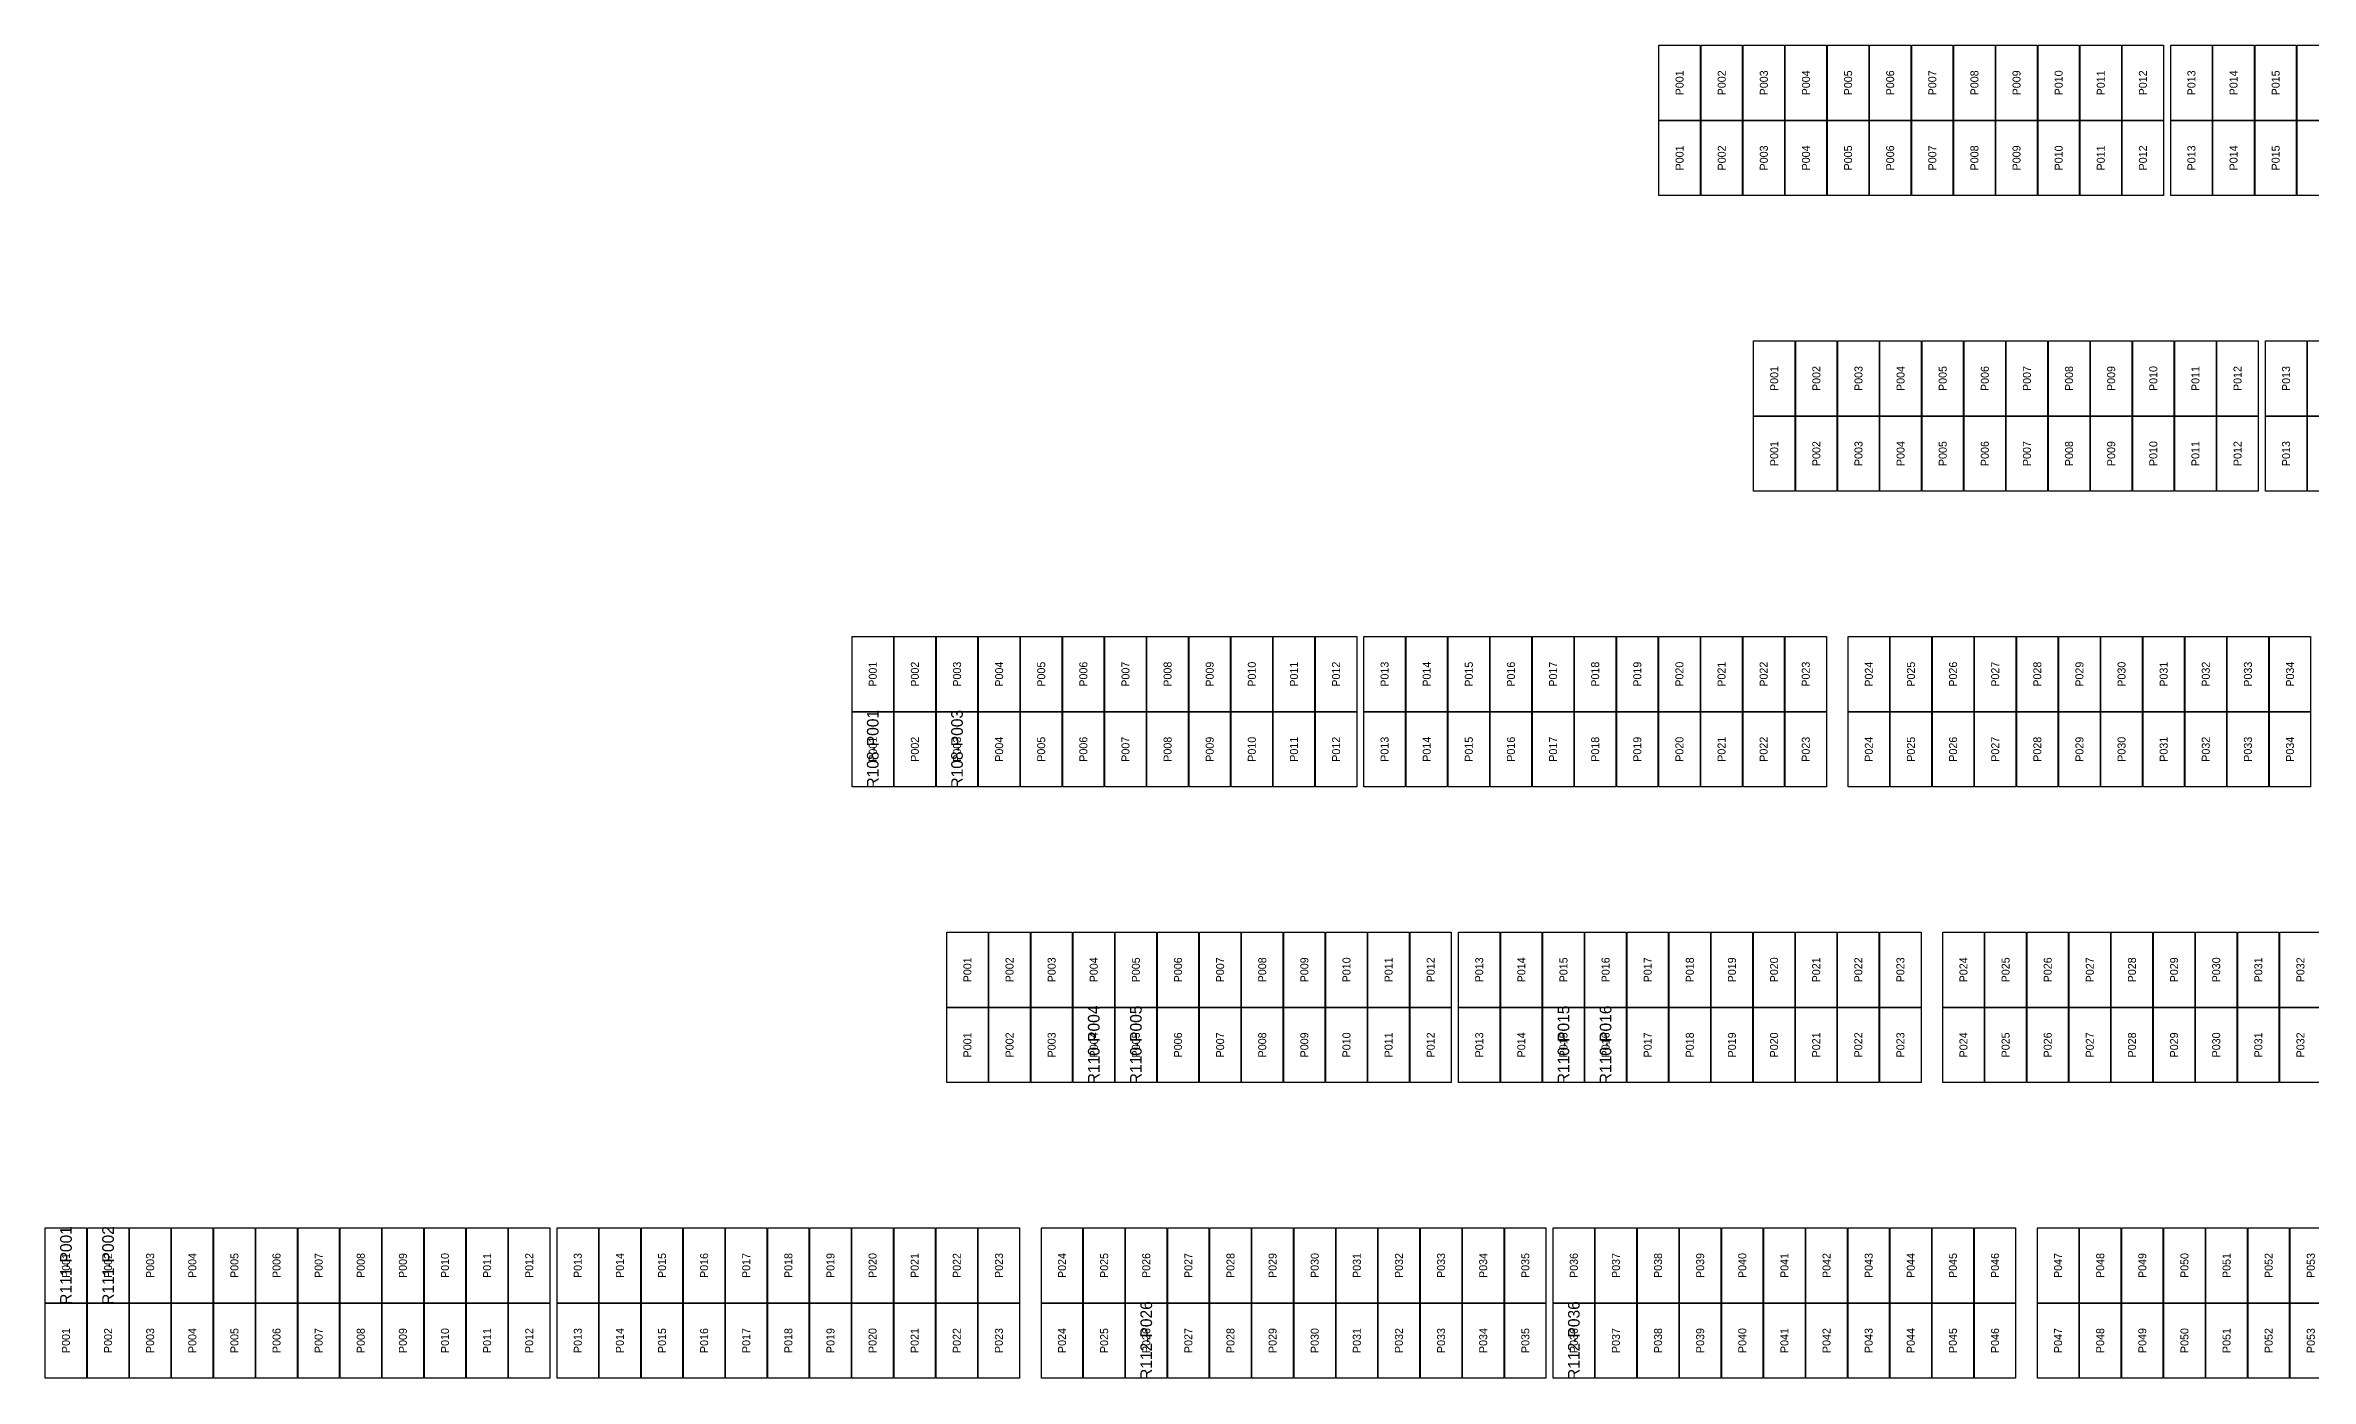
# Model space of a CAD drawing. Extents: x 296295 to 296770, y 651564 to 652121.
# Drawn here: x 296543.1 to 296605.3, y 651669.7 to 651706.4 of the extents above; entities that cross this region are included whole.
import ezdxf
from ezdxf.enums import TextEntityAlignment as Align

# ---------------------------------------------------------------- set-up
doc = ezdxf.new("R2010")
doc.units = 0

msp = doc.modelspace()

# ---------------------------------------------------------------- linework, layer by layer
at = {"layer": 'DEFECTIVE_PANELS'}
for points in [[(296565.238, 651688.07), (296566.372, 651688.07), (296566.372, 651686.007), (296565.238, 651686.007)], [(296567.554, 651688.07), (296568.688, 651688.07), (296568.688, 651686.007), (296567.554, 651686.007)], [(296571.314, 651679.944), (296572.448, 651679.944), (296572.448, 651677.881), (296571.314, 651677.881)], [(296572.472, 651679.944), (296573.606, 651679.944), (296573.606, 651677.881), (296572.472, 651677.881)], [(296584.228, 651679.944), (296585.362, 651679.944), (296585.362, 651677.881), (296584.228, 651677.881)], [(296585.386, 651679.944), (296586.52, 651679.944), (296586.52, 651677.881), (296585.386, 651677.881)], [(296543.055, 651673.881), (296544.189, 651673.881), (296544.189, 651671.818), (296543.055, 651671.818)], [(296544.213, 651673.881), (296545.347, 651673.881), (296545.347, 651671.818), (296544.213, 651671.818)], [(296572.757, 651671.818), (296573.891, 651671.818), (296573.891, 651669.755), (296572.757, 651669.755)], [(296584.513, 651671.818), (296585.647, 651671.818), (296585.647, 651669.755), (296584.513, 651669.755)]]:
    msp.add_lwpolyline(points, close=True, dxfattribs=at)
at = {"layer": 'PANELS_MASTER'}
for points in [[(296587.421, 651706.385), (296588.555, 651706.385), (296588.555, 651704.322), (296587.421, 651704.322)], [(296588.579, 651706.385), (296589.713, 651706.385), (296589.713, 651704.322), (296588.579, 651704.322)], [(296589.737, 651706.385), (296590.871, 651706.385), (296590.871, 651704.322), (296589.737, 651704.322)], [(296590.895, 651706.385), (296592.029, 651706.385), (296592.029, 651704.322), (296590.895, 651704.322)], [(296592.053, 651706.385), (296593.187, 651706.385), (296593.187, 651704.322), (296592.053, 651704.322)], [(296593.211, 651706.385), (296594.345, 651706.385), (296594.345, 651704.322), (296593.211, 651704.322)], [(296594.369, 651706.385), (296595.503, 651706.385), (296595.503, 651704.322), (296594.369, 651704.322)], [(296595.527, 651706.385), (296596.661, 651706.385), (296596.661, 651704.322), (296595.527, 651704.322)], [(296596.685, 651706.385), (296597.819, 651706.385), (296597.819, 651704.322), (296596.685, 651704.322)], [(296597.843, 651706.385), (296598.977, 651706.385), (296598.977, 651704.322), (296597.843, 651704.322)], [(296599.001, 651706.385), (296600.135, 651706.385), (296600.135, 651704.322), (296599.001, 651704.322)], [(296600.159, 651706.385), (296601.293, 651706.385), (296601.293, 651704.322), (296600.159, 651704.322)], [(296601.493, 651706.385), (296602.627, 651706.385), (296602.627, 651704.322), (296601.493, 651704.322)], [(296602.651, 651706.385), (296603.785, 651706.385), (296603.785, 651704.322), (296602.651, 651704.322)], [(296603.809, 651706.385), (296604.943, 651706.385), (296604.943, 651704.322), (296603.809, 651704.322)], [(296604.967, 651706.385), (296606.101, 651706.385), (296606.101, 651704.322), (296604.967, 651704.322)], [(296587.421, 651704.322), (296588.555, 651704.322), (296588.555, 651702.259), (296587.421, 651702.259)], [(296588.579, 651704.322), (296589.713, 651704.322), (296589.713, 651702.259), (296588.579, 651702.259)], [(296589.737, 651704.322), (296590.871, 651704.322), (296590.871, 651702.259), (296589.737, 651702.259)], [(296590.895, 651704.322), (296592.029, 651704.322), (296592.029, 651702.259), (296590.895, 651702.259)], [(296592.053, 651704.322), (296593.187, 651704.322), (296593.187, 651702.259), (296592.053, 651702.259)], [(296593.211, 651704.322), (296594.345, 651704.322), (296594.345, 651702.259), (296593.211, 651702.259)], [(296594.369, 651704.322), (296595.503, 651704.322), (296595.503, 651702.259), (296594.369, 651702.259)], [(296595.527, 651704.322), (296596.661, 651704.322), (296596.661, 651702.259), (296595.527, 651702.259)], [(296596.685, 651704.322), (296597.819, 651704.322), (296597.819, 651702.259), (296596.685, 651702.259)], [(296597.843, 651704.322), (296598.977, 651704.322), (296598.977, 651702.259), (296597.843, 651702.259)], [(296599.001, 651704.322), (296600.135, 651704.322), (296600.135, 651702.259), (296599.001, 651702.259)], [(296600.159, 651704.322), (296601.293, 651704.322), (296601.293, 651702.259), (296600.159, 651702.259)], [(296601.493, 651704.322), (296602.627, 651704.322), (296602.627, 651702.259), (296601.493, 651702.259)], [(296602.651, 651704.322), (296603.785, 651704.322), (296603.785, 651702.259), (296602.651, 651702.259)], [(296603.809, 651704.322), (296604.943, 651704.322), (296604.943, 651702.259), (296603.809, 651702.259)], [(296604.967, 651704.322), (296606.101, 651704.322), (296606.101, 651702.259), (296604.967, 651702.259)], [(296590.023, 651698.259), (296591.157, 651698.259), (296591.157, 651696.196), (296590.023, 651696.196)], [(296591.181, 651698.259), (296592.315, 651698.259), (296592.315, 651696.196), (296591.181, 651696.196)], [(296592.339, 651698.259), (296593.473, 651698.259), (296593.473, 651696.196), (296592.339, 651696.196)], [(296593.497, 651698.259), (296594.631, 651698.259), (296594.631, 651696.196), (296593.497, 651696.196)], [(296594.655, 651698.259), (296595.789, 651698.259), (296595.789, 651696.196), (296594.655, 651696.196)], [(296595.813, 651698.259), (296596.947, 651698.259), (296596.947, 651696.196), (296595.813, 651696.196)], [(296596.971, 651698.259), (296598.105, 651698.259), (296598.105, 651696.196), (296596.971, 651696.196)], [(296598.129, 651698.259), (296599.263, 651698.259), (296599.263, 651696.196), (296598.129, 651696.196)], [(296599.287, 651698.259), (296600.421, 651698.259), (296600.421, 651696.196), (296599.287, 651696.196)], [(296600.445, 651698.259), (296601.579, 651698.259), (296601.579, 651696.196), (296600.445, 651696.196)], [(296601.603, 651698.259), (296602.737, 651698.259), (296602.737, 651696.196), (296601.603, 651696.196)], [(296602.761, 651698.259), (296603.895, 651698.259), (296603.895, 651696.196), (296602.761, 651696.196)], [(296604.095, 651698.259), (296605.229, 651698.259), (296605.229, 651696.196), (296604.095, 651696.196)], [(296605.253, 651698.259), (296606.387, 651698.259), (296606.387, 651696.196), (296605.253, 651696.196)], [(296590.023, 651696.196), (296591.157, 651696.196), (296591.157, 651694.133), (296590.023, 651694.133)], [(296591.181, 651696.196), (296592.315, 651696.196), (296592.315, 651694.133), (296591.181, 651694.133)], [(296592.339, 651696.196), (296593.473, 651696.196), (296593.473, 651694.133), (296592.339, 651694.133)], [(296593.497, 651696.196), (296594.631, 651696.196), (296594.631, 651694.133), (296593.497, 651694.133)], [(296594.655, 651696.196), (296595.789, 651696.196), (296595.789, 651694.133), (296594.655, 651694.133)], [(296595.813, 651696.196), (296596.947, 651696.196), (296596.947, 651694.133), (296595.813, 651694.133)], [(296596.971, 651696.196), (296598.105, 651696.196), (296598.105, 651694.133), (296596.971, 651694.133)], [(296598.129, 651696.196), (296599.263, 651696.196), (296599.263, 651694.133), (296598.129, 651694.133)], [(296599.287, 651696.196), (296600.421, 651696.196), (296600.421, 651694.133), (296599.287, 651694.133)], [(296600.445, 651696.196), (296601.579, 651696.196), (296601.579, 651694.133), (296600.445, 651694.133)], [(296601.603, 651696.196), (296602.737, 651696.196), (296602.737, 651694.133), (296601.603, 651694.133)], [(296602.761, 651696.196), (296603.895, 651696.196), (296603.895, 651694.133), (296602.761, 651694.133)], [(296604.095, 651696.196), (296605.229, 651696.196), (296605.229, 651694.133), (296604.095, 651694.133)], [(296605.253, 651696.196), (296606.387, 651696.196), (296606.387, 651694.133), (296605.253, 651694.133)], [(296565.238, 651690.133), (296566.372, 651690.133), (296566.372, 651688.07), (296565.238, 651688.07)], [(296566.396, 651690.133), (296567.53, 651690.133), (296567.53, 651688.07), (296566.396, 651688.07)], [(296567.554, 651690.133), (296568.688, 651690.133), (296568.688, 651688.07), (296567.554, 651688.07)], [(296568.712, 651690.133), (296569.846, 651690.133), (296569.846, 651688.07), (296568.712, 651688.07)], [(296569.87, 651690.133), (296571.004, 651690.133), (296571.004, 651688.07), (296569.87, 651688.07)], [(296571.028, 651690.133), (296572.162, 651690.133), (296572.162, 651688.07), (296571.028, 651688.07)], [(296572.186, 651690.133), (296573.32, 651690.133), (296573.32, 651688.07), (296572.186, 651688.07)], [(296573.344, 651690.133), (296574.478, 651690.133), (296574.478, 651688.07), (296573.344, 651688.07)], [(296574.502, 651690.133), (296575.636, 651690.133), (296575.636, 651688.07), (296574.502, 651688.07)], [(296575.66, 651690.133), (296576.794, 651690.133), (296576.794, 651688.07), (296575.66, 651688.07)], [(296576.818, 651690.133), (296577.952, 651690.133), (296577.952, 651688.07), (296576.818, 651688.07)], [(296577.976, 651690.133), (296579.11, 651690.133), (296579.11, 651688.07), (296577.976, 651688.07)], [(296579.31, 651690.133), (296580.444, 651690.133), (296580.444, 651688.07), (296579.31, 651688.07)], [(296580.468, 651690.133), (296581.602, 651690.133), (296581.602, 651688.07), (296580.468, 651688.07)], [(296581.626, 651690.133), (296582.76, 651690.133), (296582.76, 651688.07), (296581.626, 651688.07)], [(296582.784, 651690.133), (296583.918, 651690.133), (296583.918, 651688.07), (296582.784, 651688.07)], [(296583.942, 651690.133), (296585.076, 651690.133), (296585.076, 651688.07), (296583.942, 651688.07)], [(296585.1, 651690.133), (296586.234, 651690.133), (296586.234, 651688.07), (296585.1, 651688.07)], [(296586.258, 651690.133), (296587.392, 651690.133), (296587.392, 651688.07), (296586.258, 651688.07)], [(296587.416, 651690.133), (296588.55, 651690.133), (296588.55, 651688.07), (296587.416, 651688.07)], [(296588.574, 651690.133), (296589.708, 651690.133), (296589.708, 651688.07), (296588.574, 651688.07)], [(296589.732, 651690.133), (296590.866, 651690.133), (296590.866, 651688.07), (296589.732, 651688.07)], [(296590.89, 651690.133), (296592.024, 651690.133), (296592.024, 651688.07), (296590.89, 651688.07)], [(296592.624, 651690.133), (296593.758, 651690.133), (296593.758, 651688.07), (296592.624, 651688.07)], [(296593.782, 651690.133), (296594.916, 651690.133), (296594.916, 651688.07), (296593.782, 651688.07)], [(296594.94, 651690.133), (296596.074, 651690.133), (296596.074, 651688.07), (296594.94, 651688.07)], [(296596.098, 651690.133), (296597.232, 651690.133), (296597.232, 651688.07), (296596.098, 651688.07)], [(296597.256, 651690.133), (296598.39, 651690.133), (296598.39, 651688.07), (296597.256, 651688.07)], [(296598.414, 651690.133), (296599.548, 651690.133), (296599.548, 651688.07), (296598.414, 651688.07)], [(296599.572, 651690.133), (296600.706, 651690.133), (296600.706, 651688.07), (296599.572, 651688.07)], [(296600.73, 651690.133), (296601.864, 651690.133), (296601.864, 651688.07), (296600.73, 651688.07)], [(296601.888, 651690.133), (296603.022, 651690.133), (296603.022, 651688.07), (296601.888, 651688.07)], [(296603.046, 651690.133), (296604.18, 651690.133), (296604.18, 651688.07), (296603.046, 651688.07)], [(296604.204, 651690.133), (296605.338, 651690.133), (296605.338, 651688.07), (296604.204, 651688.07)], [(296566.396, 651688.07), (296567.53, 651688.07), (296567.53, 651686.007), (296566.396, 651686.007)], [(296568.712, 651688.07), (296569.846, 651688.07), (296569.846, 651686.007), (296568.712, 651686.007)], [(296569.87, 651688.07), (296571.004, 651688.07), (296571.004, 651686.007), (296569.87, 651686.007)], [(296571.028, 651688.07), (296572.162, 651688.07), (296572.162, 651686.007), (296571.028, 651686.007)], [(296572.186, 651688.07), (296573.32, 651688.07), (296573.32, 651686.007), (296572.186, 651686.007)], [(296573.344, 651688.07), (296574.478, 651688.07), (296574.478, 651686.007), (296573.344, 651686.007)], [(296574.502, 651688.07), (296575.636, 651688.07), (296575.636, 651686.007), (296574.502, 651686.007)], [(296575.66, 651688.07), (296576.794, 651688.07), (296576.794, 651686.007), (296575.66, 651686.007)], [(296576.818, 651688.07), (296577.952, 651688.07), (296577.952, 651686.007), (296576.818, 651686.007)], [(296577.976, 651688.07), (296579.11, 651688.07), (296579.11, 651686.007), (296577.976, 651686.007)], [(296579.31, 651688.07), (296580.444, 651688.07), (296580.444, 651686.007), (296579.31, 651686.007)], [(296580.468, 651688.07), (296581.602, 651688.07), (296581.602, 651686.007), (296580.468, 651686.007)], [(296581.626, 651688.07), (296582.76, 651688.07), (296582.76, 651686.007), (296581.626, 651686.007)], [(296582.784, 651688.07), (296583.918, 651688.07), (296583.918, 651686.007), (296582.784, 651686.007)], [(296583.942, 651688.07), (296585.076, 651688.07), (296585.076, 651686.007), (296583.942, 651686.007)], [(296585.1, 651688.07), (296586.234, 651688.07), (296586.234, 651686.007), (296585.1, 651686.007)], [(296586.258, 651688.07), (296587.392, 651688.07), (296587.392, 651686.007), (296586.258, 651686.007)], [(296587.416, 651688.07), (296588.55, 651688.07), (296588.55, 651686.007), (296587.416, 651686.007)], [(296588.574, 651688.07), (296589.708, 651688.07), (296589.708, 651686.007), (296588.574, 651686.007)], [(296589.732, 651688.07), (296590.866, 651688.07), (296590.866, 651686.007), (296589.732, 651686.007)], [(296590.89, 651688.07), (296592.024, 651688.07), (296592.024, 651686.007), (296590.89, 651686.007)], [(296592.624, 651688.07), (296593.758, 651688.07), (296593.758, 651686.007), (296592.624, 651686.007)], [(296593.782, 651688.07), (296594.916, 651688.07), (296594.916, 651686.007), (296593.782, 651686.007)], [(296594.94, 651688.07), (296596.074, 651688.07), (296596.074, 651686.007), (296594.94, 651686.007)], [(296596.098, 651688.07), (296597.232, 651688.07), (296597.232, 651686.007), (296596.098, 651686.007)], [(296597.256, 651688.07), (296598.39, 651688.07), (296598.39, 651686.007), (296597.256, 651686.007)], [(296598.414, 651688.07), (296599.548, 651688.07), (296599.548, 651686.007), (296598.414, 651686.007)], [(296599.572, 651688.07), (296600.706, 651688.07), (296600.706, 651686.007), (296599.572, 651686.007)], [(296600.73, 651688.07), (296601.864, 651688.07), (296601.864, 651686.007), (296600.73, 651686.007)], [(296601.888, 651688.07), (296603.022, 651688.07), (296603.022, 651686.007), (296601.888, 651686.007)], [(296603.046, 651688.07), (296604.18, 651688.07), (296604.18, 651686.007), (296603.046, 651686.007)], [(296604.204, 651688.07), (296605.338, 651688.07), (296605.338, 651686.007), (296604.204, 651686.007)], [(296567.84, 651682.007), (296568.974, 651682.007), (296568.974, 651679.944), (296567.84, 651679.944)], [(296568.998, 651682.007), (296570.132, 651682.007), (296570.132, 651679.944), (296568.998, 651679.944)], [(296570.156, 651682.007), (296571.29, 651682.007), (296571.29, 651679.944), (296570.156, 651679.944)], [(296571.314, 651682.007), (296572.448, 651682.007), (296572.448, 651679.944), (296571.314, 651679.944)], [(296572.472, 651682.007), (296573.606, 651682.007), (296573.606, 651679.944), (296572.472, 651679.944)], [(296573.63, 651682.007), (296574.764, 651682.007), (296574.764, 651679.944), (296573.63, 651679.944)], [(296574.788, 651682.007), (296575.922, 651682.007), (296575.922, 651679.944), (296574.788, 651679.944)], [(296575.946, 651682.007), (296577.08, 651682.007), (296577.08, 651679.944), (296575.946, 651679.944)], [(296577.104, 651682.007), (296578.238, 651682.007), (296578.238, 651679.944), (296577.104, 651679.944)], [(296578.262, 651682.007), (296579.396, 651682.007), (296579.396, 651679.944), (296578.262, 651679.944)], [(296579.42, 651682.007), (296580.554, 651682.007), (296580.554, 651679.944), (296579.42, 651679.944)], [(296580.578, 651682.007), (296581.712, 651682.007), (296581.712, 651679.944), (296580.578, 651679.944)], [(296581.912, 651682.007), (296583.046, 651682.007), (296583.046, 651679.944), (296581.912, 651679.944)], [(296583.07, 651682.007), (296584.204, 651682.007), (296584.204, 651679.944), (296583.07, 651679.944)], [(296584.228, 651682.007), (296585.362, 651682.007), (296585.362, 651679.944), (296584.228, 651679.944)], [(296585.386, 651682.007), (296586.52, 651682.007), (296586.52, 651679.944), (296585.386, 651679.944)], [(296586.544, 651682.007), (296587.678, 651682.007), (296587.678, 651679.944), (296586.544, 651679.944)], [(296587.702, 651682.007), (296588.836, 651682.007), (296588.836, 651679.944), (296587.702, 651679.944)], [(296588.86, 651682.007), (296589.994, 651682.007), (296589.994, 651679.944), (296588.86, 651679.944)], [(296590.018, 651682.007), (296591.152, 651682.007), (296591.152, 651679.944), (296590.018, 651679.944)], [(296591.176, 651682.007), (296592.31, 651682.007), (296592.31, 651679.944), (296591.176, 651679.944)], [(296592.334, 651682.007), (296593.468, 651682.007), (296593.468, 651679.944), (296592.334, 651679.944)], [(296593.492, 651682.007), (296594.626, 651682.007), (296594.626, 651679.944), (296593.492, 651679.944)], [(296595.226, 651682.007), (296596.36, 651682.007), (296596.36, 651679.944), (296595.226, 651679.944)], [(296596.384, 651682.007), (296597.518, 651682.007), (296597.518, 651679.944), (296596.384, 651679.944)], [(296597.542, 651682.007), (296598.676, 651682.007), (296598.676, 651679.944), (296597.542, 651679.944)], [(296598.7, 651682.007), (296599.834, 651682.007), (296599.834, 651679.944), (296598.7, 651679.944)], [(296599.858, 651682.007), (296600.992, 651682.007), (296600.992, 651679.944), (296599.858, 651679.944)], [(296601.016, 651682.007), (296602.15, 651682.007), (296602.15, 651679.944), (296601.016, 651679.944)], [(296602.174, 651682.007), (296603.308, 651682.007), (296603.308, 651679.944), (296602.174, 651679.944)], [(296603.332, 651682.007), (296604.466, 651682.007), (296604.466, 651679.944), (296603.332, 651679.944)], [(296604.49, 651682.007), (296605.624, 651682.007), (296605.624, 651679.944), (296604.49, 651679.944)], [(296567.84, 651679.944), (296568.974, 651679.944), (296568.974, 651677.881), (296567.84, 651677.881)], [(296568.998, 651679.944), (296570.132, 651679.944), (296570.132, 651677.881), (296568.998, 651677.881)], [(296570.156, 651679.944), (296571.29, 651679.944), (296571.29, 651677.881), (296570.156, 651677.881)], [(296573.63, 651679.944), (296574.764, 651679.944), (296574.764, 651677.881), (296573.63, 651677.881)], [(296574.788, 651679.944), (296575.922, 651679.944), (296575.922, 651677.881), (296574.788, 651677.881)], [(296575.946, 651679.944), (296577.08, 651679.944), (296577.08, 651677.881), (296575.946, 651677.881)], [(296577.104, 651679.944), (296578.238, 651679.944), (296578.238, 651677.881), (296577.104, 651677.881)], [(296578.262, 651679.944), (296579.396, 651679.944), (296579.396, 651677.881), (296578.262, 651677.881)], [(296579.42, 651679.944), (296580.554, 651679.944), (296580.554, 651677.881), (296579.42, 651677.881)], [(296580.578, 651679.944), (296581.712, 651679.944), (296581.712, 651677.881), (296580.578, 651677.881)], [(296581.912, 651679.944), (296583.046, 651679.944), (296583.046, 651677.881), (296581.912, 651677.881)], [(296583.07, 651679.944), (296584.204, 651679.944), (296584.204, 651677.881), (296583.07, 651677.881)], [(296586.544, 651679.944), (296587.678, 651679.944), (296587.678, 651677.881), (296586.544, 651677.881)], [(296587.702, 651679.944), (296588.836, 651679.944), (296588.836, 651677.881), (296587.702, 651677.881)], [(296588.86, 651679.944), (296589.994, 651679.944), (296589.994, 651677.881), (296588.86, 651677.881)], [(296590.018, 651679.944), (296591.152, 651679.944), (296591.152, 651677.881), (296590.018, 651677.881)], [(296591.176, 651679.944), (296592.31, 651679.944), (296592.31, 651677.881), (296591.176, 651677.881)], [(296592.334, 651679.944), (296593.468, 651679.944), (296593.468, 651677.881), (296592.334, 651677.881)], [(296593.492, 651679.944), (296594.626, 651679.944), (296594.626, 651677.881), (296593.492, 651677.881)], [(296595.226, 651679.944), (296596.36, 651679.944), (296596.36, 651677.881), (296595.226, 651677.881)], [(296596.384, 651679.944), (296597.518, 651679.944), (296597.518, 651677.881), (296596.384, 651677.881)], [(296597.542, 651679.944), (296598.676, 651679.944), (296598.676, 651677.881), (296597.542, 651677.881)], [(296598.7, 651679.944), (296599.834, 651679.944), (296599.834, 651677.881), (296598.7, 651677.881)], [(296599.858, 651679.944), (296600.992, 651679.944), (296600.992, 651677.881), (296599.858, 651677.881)], [(296601.016, 651679.944), (296602.15, 651679.944), (296602.15, 651677.881), (296601.016, 651677.881)], [(296602.174, 651679.944), (296603.308, 651679.944), (296603.308, 651677.881), (296602.174, 651677.881)], [(296603.332, 651679.944), (296604.466, 651679.944), (296604.466, 651677.881), (296603.332, 651677.881)], [(296604.49, 651679.944), (296605.624, 651679.944), (296605.624, 651677.881), (296604.49, 651677.881)], [(296545.371, 651673.881), (296546.505, 651673.881), (296546.505, 651671.818), (296545.371, 651671.818)], [(296546.529, 651673.881), (296547.663, 651673.881), (296547.663, 651671.818), (296546.529, 651671.818)], [(296547.687, 651673.881), (296548.821, 651673.881), (296548.821, 651671.818), (296547.687, 651671.818)], [(296548.845, 651673.881), (296549.979, 651673.881), (296549.979, 651671.818), (296548.845, 651671.818)], [(296550.003, 651673.881), (296551.137, 651673.881), (296551.137, 651671.818), (296550.003, 651671.818)], [(296551.161, 651673.881), (296552.295, 651673.881), (296552.295, 651671.818), (296551.161, 651671.818)], [(296552.319, 651673.881), (296553.453, 651673.881), (296553.453, 651671.818), (296552.319, 651671.818)], [(296553.477, 651673.881), (296554.611, 651673.881), (296554.611, 651671.818), (296553.477, 651671.818)], [(296554.635, 651673.881), (296555.769, 651673.881), (296555.769, 651671.818), (296554.635, 651671.818)], [(296555.793, 651673.881), (296556.927, 651673.881), (296556.927, 651671.818), (296555.793, 651671.818)], [(296557.127, 651673.881), (296558.261, 651673.881), (296558.261, 651671.818), (296557.127, 651671.818)], [(296558.285, 651673.881), (296559.419, 651673.881), (296559.419, 651671.818), (296558.285, 651671.818)], [(296559.443, 651673.881), (296560.577, 651673.881), (296560.577, 651671.818), (296559.443, 651671.818)], [(296560.601, 651673.881), (296561.735, 651673.881), (296561.735, 651671.818), (296560.601, 651671.818)], [(296561.759, 651673.881), (296562.893, 651673.881), (296562.893, 651671.818), (296561.759, 651671.818)], [(296562.917, 651673.881), (296564.051, 651673.881), (296564.051, 651671.818), (296562.917, 651671.818)], [(296564.075, 651673.881), (296565.209, 651673.881), (296565.209, 651671.818), (296564.075, 651671.818)], [(296565.233, 651673.881), (296566.367, 651673.881), (296566.367, 651671.818), (296565.233, 651671.818)], [(296566.391, 651673.881), (296567.525, 651673.881), (296567.525, 651671.818), (296566.391, 651671.818)], [(296567.549, 651673.881), (296568.683, 651673.881), (296568.683, 651671.818), (296567.549, 651671.818)], [(296568.707, 651673.881), (296569.841, 651673.881), (296569.841, 651671.818), (296568.707, 651671.818)], [(296570.441, 651673.881), (296571.575, 651673.881), (296571.575, 651671.818), (296570.441, 651671.818)], [(296571.599, 651673.881), (296572.733, 651673.881), (296572.733, 651671.818), (296571.599, 651671.818)], [(296572.757, 651673.881), (296573.891, 651673.881), (296573.891, 651671.818), (296572.757, 651671.818)], [(296573.915, 651673.881), (296575.049, 651673.881), (296575.049, 651671.818), (296573.915, 651671.818)], [(296575.073, 651673.881), (296576.207, 651673.881), (296576.207, 651671.818), (296575.073, 651671.818)], [(296576.231, 651673.881), (296577.365, 651673.881), (296577.365, 651671.818), (296576.231, 651671.818)], [(296577.389, 651673.881), (296578.523, 651673.881), (296578.523, 651671.818), (296577.389, 651671.818)], [(296578.547, 651673.881), (296579.681, 651673.881), (296579.681, 651671.818), (296578.547, 651671.818)], [(296579.705, 651673.881), (296580.839, 651673.881), (296580.839, 651671.818), (296579.705, 651671.818)], [(296580.863, 651673.881), (296581.997, 651673.881), (296581.997, 651671.818), (296580.863, 651671.818)], [(296582.021, 651673.881), (296583.155, 651673.881), (296583.155, 651671.818), (296582.021, 651671.818)], [(296583.179, 651673.881), (296584.313, 651673.881), (296584.313, 651671.818), (296583.179, 651671.818)], [(296584.513, 651673.881), (296585.647, 651673.881), (296585.647, 651671.818), (296584.513, 651671.818)], [(296585.671, 651673.881), (296586.805, 651673.881), (296586.805, 651671.818), (296585.671, 651671.818)], [(296586.829, 651673.881), (296587.963, 651673.881), (296587.963, 651671.818), (296586.829, 651671.818)], [(296587.987, 651673.881), (296589.121, 651673.881), (296589.121, 651671.818), (296587.987, 651671.818)], [(296589.145, 651673.881), (296590.279, 651673.881), (296590.279, 651671.818), (296589.145, 651671.818)], [(296590.303, 651673.881), (296591.437, 651673.881), (296591.437, 651671.818), (296590.303, 651671.818)], [(296591.461, 651673.881), (296592.595, 651673.881), (296592.595, 651671.818), (296591.461, 651671.818)], [(296592.619, 651673.881), (296593.753, 651673.881), (296593.753, 651671.818), (296592.619, 651671.818)], [(296593.777, 651673.881), (296594.911, 651673.881), (296594.911, 651671.818), (296593.777, 651671.818)], [(296594.935, 651673.881), (296596.069, 651673.881), (296596.069, 651671.818), (296594.935, 651671.818)], [(296596.093, 651673.881), (296597.227, 651673.881), (296597.227, 651671.818), (296596.093, 651671.818)], [(296597.827, 651673.881), (296598.961, 651673.881), (296598.961, 651671.818), (296597.827, 651671.818)], [(296598.985, 651673.881), (296600.119, 651673.881), (296600.119, 651671.818), (296598.985, 651671.818)], [(296600.143, 651673.881), (296601.277, 651673.881), (296601.277, 651671.818), (296600.143, 651671.818)], [(296601.301, 651673.881), (296602.435, 651673.881), (296602.435, 651671.818), (296601.301, 651671.818)], [(296602.459, 651673.881), (296603.593, 651673.881), (296603.593, 651671.818), (296602.459, 651671.818)], [(296603.617, 651673.881), (296604.751, 651673.881), (296604.751, 651671.818), (296603.617, 651671.818)], [(296604.775, 651673.881), (296605.909, 651673.881), (296605.909, 651671.818), (296604.775, 651671.818)], [(296543.055, 651671.818), (296544.189, 651671.818), (296544.189, 651669.755), (296543.055, 651669.755)], [(296544.213, 651671.818), (296545.347, 651671.818), (296545.347, 651669.755), (296544.213, 651669.755)], [(296545.371, 651671.818), (296546.505, 651671.818), (296546.505, 651669.755), (296545.371, 651669.755)], [(296546.529, 651671.818), (296547.663, 651671.818), (296547.663, 651669.755), (296546.529, 651669.755)], [(296547.687, 651671.818), (296548.821, 651671.818), (296548.821, 651669.755), (296547.687, 651669.755)], [(296548.845, 651671.818), (296549.979, 651671.818), (296549.979, 651669.755), (296548.845, 651669.755)], [(296550.003, 651671.818), (296551.137, 651671.818), (296551.137, 651669.755), (296550.003, 651669.755)], [(296551.161, 651671.818), (296552.295, 651671.818), (296552.295, 651669.755), (296551.161, 651669.755)], [(296552.319, 651671.818), (296553.453, 651671.818), (296553.453, 651669.755), (296552.319, 651669.755)], [(296553.477, 651671.818), (296554.611, 651671.818), (296554.611, 651669.755), (296553.477, 651669.755)], [(296554.635, 651671.818), (296555.769, 651671.818), (296555.769, 651669.755), (296554.635, 651669.755)], [(296555.793, 651671.818), (296556.927, 651671.818), (296556.927, 651669.755), (296555.793, 651669.755)], [(296557.127, 651671.818), (296558.261, 651671.818), (296558.261, 651669.755), (296557.127, 651669.755)], [(296558.285, 651671.818), (296559.419, 651671.818), (296559.419, 651669.755), (296558.285, 651669.755)], [(296559.443, 651671.818), (296560.577, 651671.818), (296560.577, 651669.755), (296559.443, 651669.755)], [(296560.601, 651671.818), (296561.735, 651671.818), (296561.735, 651669.755), (296560.601, 651669.755)], [(296561.759, 651671.818), (296562.893, 651671.818), (296562.893, 651669.755), (296561.759, 651669.755)], [(296562.917, 651671.818), (296564.051, 651671.818), (296564.051, 651669.755), (296562.917, 651669.755)], [(296564.075, 651671.818), (296565.209, 651671.818), (296565.209, 651669.755), (296564.075, 651669.755)], [(296565.233, 651671.818), (296566.367, 651671.818), (296566.367, 651669.755), (296565.233, 651669.755)], [(296566.391, 651671.818), (296567.525, 651671.818), (296567.525, 651669.755), (296566.391, 651669.755)], [(296567.549, 651671.818), (296568.683, 651671.818), (296568.683, 651669.755), (296567.549, 651669.755)], [(296568.707, 651671.818), (296569.841, 651671.818), (296569.841, 651669.755), (296568.707, 651669.755)], [(296570.441, 651671.818), (296571.575, 651671.818), (296571.575, 651669.755), (296570.441, 651669.755)], [(296571.599, 651671.818), (296572.733, 651671.818), (296572.733, 651669.755), (296571.599, 651669.755)], [(296573.915, 651671.818), (296575.049, 651671.818), (296575.049, 651669.755), (296573.915, 651669.755)], [(296575.073, 651671.818), (296576.207, 651671.818), (296576.207, 651669.755), (296575.073, 651669.755)], [(296576.231, 651671.818), (296577.365, 651671.818), (296577.365, 651669.755), (296576.231, 651669.755)], [(296577.389, 651671.818), (296578.523, 651671.818), (296578.523, 651669.755), (296577.389, 651669.755)], [(296578.547, 651671.818), (296579.681, 651671.818), (296579.681, 651669.755), (296578.547, 651669.755)], [(296579.705, 651671.818), (296580.839, 651671.818), (296580.839, 651669.755), (296579.705, 651669.755)], [(296580.863, 651671.818), (296581.997, 651671.818), (296581.997, 651669.755), (296580.863, 651669.755)], [(296582.021, 651671.818), (296583.155, 651671.818), (296583.155, 651669.755), (296582.021, 651669.755)], [(296583.179, 651671.818), (296584.313, 651671.818), (296584.313, 651669.755), (296583.179, 651669.755)], [(296585.671, 651671.818), (296586.805, 651671.818), (296586.805, 651669.755), (296585.671, 651669.755)], [(296586.829, 651671.818), (296587.963, 651671.818), (296587.963, 651669.755), (296586.829, 651669.755)], [(296587.987, 651671.818), (296589.121, 651671.818), (296589.121, 651669.755), (296587.987, 651669.755)], [(296589.145, 651671.818), (296590.279, 651671.818), (296590.279, 651669.755), (296589.145, 651669.755)], [(296590.303, 651671.818), (296591.437, 651671.818), (296591.437, 651669.755), (296590.303, 651669.755)], [(296591.461, 651671.818), (296592.595, 651671.818), (296592.595, 651669.755), (296591.461, 651669.755)], [(296592.619, 651671.818), (296593.753, 651671.818), (296593.753, 651669.755), (296592.619, 651669.755)], [(296593.777, 651671.818), (296594.911, 651671.818), (296594.911, 651669.755), (296593.777, 651669.755)], [(296594.935, 651671.818), (296596.069, 651671.818), (296596.069, 651669.755), (296594.935, 651669.755)], [(296596.093, 651671.818), (296597.227, 651671.818), (296597.227, 651669.755), (296596.093, 651669.755)], [(296597.827, 651671.818), (296598.961, 651671.818), (296598.961, 651669.755), (296597.827, 651669.755)], [(296598.985, 651671.818), (296600.119, 651671.818), (296600.119, 651669.755), (296598.985, 651669.755)], [(296600.143, 651671.818), (296601.277, 651671.818), (296601.277, 651669.755), (296600.143, 651669.755)], [(296601.301, 651671.818), (296602.435, 651671.818), (296602.435, 651669.755), (296601.301, 651669.755)], [(296602.459, 651671.818), (296603.593, 651671.818), (296603.593, 651669.755), (296602.459, 651669.755)], [(296603.617, 651671.818), (296604.751, 651671.818), (296604.751, 651669.755), (296603.617, 651669.755)], [(296604.775, 651671.818), (296605.909, 651671.818), (296605.909, 651669.755), (296604.775, 651669.755)]]:
    msp.add_lwpolyline(points, close=True, dxfattribs=at)

# ---------------------------------------------------------------- texts
at = {"layer": 'DEFECT_LABELS'}
for s, p in [('R108-P001', (296565.805, 651687.038)), ('R108-P003', (296568.121, 651687.038)), ('R110-P004', (296571.881, 651678.912)), ('R110-P005', (296573.039, 651678.912)), ('R110-P015', (296584.795, 651678.912)), ('R110-P016', (296585.953, 651678.912)), ('R111-P001', (296543.622, 651672.849)), ('R111-P002', (296544.78, 651672.849)), ('R112-P026', (296573.324, 651670.786)), ('R112-P036', (296585.08, 651670.786))]:
    msp.add_text(s, height=0.32, rotation=90, dxfattribs=at).set_placement(p, align=Align.MIDDLE_CENTER)
at = {"layer": 'PANEL_POSITION'}
for s, p in [('P001', (296587.988, 651705.353)), ('P002', (296589.146, 651705.353)), ('P003', (296590.304, 651705.353)), ('P004', (296591.462, 651705.353)), ('P005', (296592.62, 651705.353)), ('P006', (296593.778, 651705.353)), ('P007', (296594.936, 651705.353)), ('P008', (296596.094, 651705.353)), ('P009', (296597.252, 651705.353)), ('P010', (296598.41, 651705.353)), ('P011', (296599.568, 651705.353)), ('P012', (296600.726, 651705.353)), ('P013', (296602.06, 651705.353)), ('P014', (296603.218, 651705.353)), ('P015', (296604.376, 651705.353)), ('P001', (296587.988, 651703.29)), ('P002', (296589.146, 651703.29)), ('P003', (296590.304, 651703.29)), ('P004', (296591.462, 651703.29)), ('P005', (296592.62, 651703.29)), ('P006', (296593.778, 651703.29)), ('P007', (296594.936, 651703.29)), ('P008', (296596.094, 651703.29)), ('P009', (296597.252, 651703.29)), ('P010', (296598.41, 651703.29)), ('P011', (296599.568, 651703.29)), ('P012', (296600.726, 651703.29)), ('P013', (296602.06, 651703.29)), ('P014', (296603.218, 651703.29)), ('P015', (296604.376, 651703.29)), ('P001', (296590.59, 651697.227)), ('P002', (296591.748, 651697.227)), ('P003', (296592.906, 651697.227)), ('P004', (296594.064, 651697.227)), ('P005', (296595.222, 651697.227)), ('P006', (296596.38, 651697.227)), ('P007', (296597.538, 651697.227)), ('P008', (296598.696, 651697.227)), ('P009', (296599.854, 651697.227)), ('P010', (296601.012, 651697.227)), ('P011', (296602.17, 651697.227)), ('P012', (296603.328, 651697.227)), ('P013', (296604.662, 651697.227)), ('P001', (296590.59, 651695.164)), ('P002', (296591.748, 651695.164)), ('P003', (296592.906, 651695.164)), ('P004', (296594.064, 651695.164)), ('P005', (296595.222, 651695.164)), ('P006', (296596.38, 651695.164)), ('P007', (296597.538, 651695.164)), ('P008', (296598.696, 651695.164)), ('P009', (296599.854, 651695.164)), ('P010', (296601.012, 651695.164)), ('P011', (296602.17, 651695.164)), ('P012', (296603.328, 651695.164)), ('P013', (296604.662, 651695.164)), ('P001', (296565.805, 651689.101)), ('P002', (296566.963, 651689.101)), ('P003', (296568.121, 651689.101)), ('P004', (296569.279, 651689.101)), ('P005', (296570.437, 651689.101)), ('P006', (296571.595, 651689.101)), ('P007', (296572.753, 651689.101)), ('P008', (296573.911, 651689.101)), ('P009', (296575.069, 651689.101)), ('P010', (296576.227, 651689.101)), ('P011', (296577.385, 651689.101)), ('P012', (296578.543, 651689.101)), ('P013', (296579.877, 651689.101)), ('P014', (296581.035, 651689.101)), ('P015', (296582.193, 651689.101)), ('P016', (296583.351, 651689.101)), ('P017', (296584.509, 651689.101)), ('P018', (296585.667, 651689.101)), ('P019', (296586.825, 651689.101)), ('P020', (296587.983, 651689.101)), ('P021', (296589.141, 651689.101)), ('P022', (296590.299, 651689.101)), ('P023', (296591.457, 651689.101)), ('P024', (296593.191, 651689.101)), ('P025', (296594.349, 651689.101)), ('P026', (296595.507, 651689.101)), ('P027', (296596.665, 651689.101)), ('P028', (296597.823, 651689.101)), ('P029', (296598.981, 651689.101)), ('P030', (296600.139, 651689.101)), ('P031', (296601.297, 651689.101)), ('P032', (296602.455, 651689.101)), ('P033', (296603.613, 651689.101)), ('P034', (296604.771, 651689.101)), ('P001', (296565.805, 651687.038)), ('P002', (296566.963, 651687.038)), ('P003', (296568.121, 651687.038)), ('P004', (296569.279, 651687.038)), ('P005', (296570.437, 651687.038)), ('P006', (296571.595, 651687.038)), ('P007', (296572.753, 651687.038)), ('P008', (296573.911, 651687.038)), ('P009', (296575.069, 651687.038)), ('P010', (296576.227, 651687.038)), ('P011', (296577.385, 651687.038)), ('P012', (296578.543, 651687.038)), ('P013', (296579.877, 651687.038)), ('P014', (296581.035, 651687.038)), ('P015', (296582.193, 651687.038)), ('P016', (296583.351, 651687.038)), ('P017', (296584.509, 651687.038)), ('P018', (296585.667, 651687.038)), ('P019', (296586.825, 651687.038)), ('P020', (296587.983, 651687.038)), ('P021', (296589.141, 651687.038)), ('P022', (296590.299, 651687.038)), ('P023', (296591.457, 651687.038)), ('P024', (296593.191, 651687.038)), ('P025', (296594.349, 651687.038)), ('P026', (296595.507, 651687.038)), ('P027', (296596.665, 651687.038)), ('P028', (296597.823, 651687.038)), ('P029', (296598.981, 651687.038)), ('P030', (296600.139, 651687.038)), ('P031', (296601.297, 651687.038)), ('P032', (296602.455, 651687.038)), ('P033', (296603.613, 651687.038)), ('P034', (296604.771, 651687.038)), ('P001', (296568.407, 651680.975)), ('P002', (296569.565, 651680.975)), ('P003', (296570.723, 651680.975)), ('P004', (296571.881, 651680.975)), ('P005', (296573.039, 651680.975)), ('P006', (296574.197, 651680.975)), ('P007', (296575.355, 651680.975)), ('P008', (296576.513, 651680.975)), ('P009', (296577.671, 651680.975)), ('P010', (296578.829, 651680.975)), ('P011', (296579.987, 651680.975)), ('P012', (296581.145, 651680.975)), ('P013', (296582.479, 651680.975)), ('P014', (296583.637, 651680.975)), ('P015', (296584.795, 651680.975)), ('P016', (296585.953, 651680.975)), ('P017', (296587.111, 651680.975)), ('P018', (296588.269, 651680.975)), ('P019', (296589.427, 651680.975)), ('P020', (296590.585, 651680.975)), ('P021', (296591.743, 651680.975)), ('P022', (296592.901, 651680.975)), ('P023', (296594.059, 651680.975)), ('P024', (296595.793, 651680.975)), ('P025', (296596.951, 651680.975)), ('P026', (296598.109, 651680.975)), ('P027', (296599.267, 651680.975)), ('P028', (296600.425, 651680.975)), ('P029', (296601.583, 651680.975)), ('P030', (296602.741, 651680.975)), ('P031', (296603.899, 651680.975)), ('P032', (296605.057, 651680.975)), ('P001', (296568.407, 651678.912)), ('P002', (296569.565, 651678.912)), ('P003', (296570.723, 651678.912)), ('P004', (296571.881, 651678.912)), ('P005', (296573.039, 651678.912)), ('P006', (296574.197, 651678.912)), ('P007', (296575.355, 651678.912)), ('P008', (296576.513, 651678.912)), ('P009', (296577.671, 651678.912)), ('P010', (296578.829, 651678.912)), ('P011', (296579.987, 651678.912)), ('P012', (296581.145, 651678.912)), ('P013', (296582.479, 651678.912)), ('P014', (296583.637, 651678.912)), ('P015', (296584.795, 651678.912)), ('P016', (296585.953, 651678.912)), ('P017', (296587.111, 651678.912)), ('P018', (296588.269, 651678.912)), ('P019', (296589.427, 651678.912)), ('P020', (296590.585, 651678.912)), ('P021', (296591.743, 651678.912)), ('P022', (296592.901, 651678.912)), ('P023', (296594.059, 651678.912)), ('P024', (296595.793, 651678.912)), ('P025', (296596.951, 651678.912)), ('P026', (296598.109, 651678.912)), ('P027', (296599.267, 651678.912)), ('P028', (296600.425, 651678.912)), ('P029', (296601.583, 651678.912)), ('P030', (296602.741, 651678.912)), ('P031', (296603.899, 651678.912)), ('P032', (296605.057, 651678.912)), ('P001', (296543.622, 651672.849)), ('P002', (296544.78, 651672.849)), ('P003', (296545.938, 651672.849)), ('P004', (296547.096, 651672.849)), ('P005', (296548.254, 651672.849)), ('P006', (296549.412, 651672.849)), ('P007', (296550.57, 651672.849)), ('P008', (296551.728, 651672.849)), ('P009', (296552.886, 651672.849)), ('P010', (296554.044, 651672.849)), ('P011', (296555.202, 651672.849)), ('P012', (296556.36, 651672.849)), ('P013', (296557.694, 651672.849)), ('P014', (296558.852, 651672.849)), ('P015', (296560.01, 651672.849)), ('P016', (296561.168, 651672.849)), ('P017', (296562.326, 651672.849)), ('P018', (296563.484, 651672.849)), ('P019', (296564.642, 651672.849)), ('P020', (296565.8, 651672.849)), ('P021', (296566.958, 651672.849)), ('P022', (296568.116, 651672.849)), ('P023', (296569.274, 651672.849)), ('P024', (296571.008, 651672.849)), ('P025', (296572.166, 651672.849)), ('P026', (296573.324, 651672.849)), ('P027', (296574.482, 651672.849)), ('P028', (296575.64, 651672.849)), ('P029', (296576.798, 651672.849)), ('P030', (296577.956, 651672.849)), ('P031', (296579.114, 651672.849)), ('P032', (296580.272, 651672.849)), ('P033', (296581.43, 651672.849)), ('P034', (296582.588, 651672.849)), ('P035', (296583.746, 651672.849)), ('P036', (296585.08, 651672.849)), ('P037', (296586.238, 651672.849)), ('P038', (296587.396, 651672.849)), ('P039', (296588.554, 651672.849)), ('P040', (296589.712, 651672.849)), ('P041', (296590.87, 651672.849)), ('P042', (296592.028, 651672.849)), ('P043', (296593.186, 651672.849)), ('P044', (296594.344, 651672.849)), ('P045', (296595.502, 651672.849)), ('P046', (296596.66, 651672.849)), ('P047', (296598.394, 651672.849)), ('P048', (296599.552, 651672.849)), ('P049', (296600.71, 651672.849)), ('P050', (296601.868, 651672.849)), ('P051', (296603.026, 651672.849)), ('P052', (296604.184, 651672.849)), ('P053', (296605.342, 651672.849)), ('P001', (296543.622, 651670.786)), ('P002', (296544.78, 651670.786)), ('P003', (296545.938, 651670.786)), ('P004', (296547.096, 651670.786)), ('P005', (296548.254, 651670.786)), ('P006', (296549.412, 651670.786)), ('P007', (296550.57, 651670.786)), ('P008', (296551.728, 651670.786)), ('P009', (296552.886, 651670.786)), ('P010', (296554.044, 651670.786)), ('P011', (296555.202, 651670.786)), ('P012', (296556.36, 651670.786)), ('P013', (296557.694, 651670.786)), ('P014', (296558.852, 651670.786)), ('P015', (296560.01, 651670.786)), ('P016', (296561.168, 651670.786)), ('P017', (296562.326, 651670.786)), ('P018', (296563.484, 651670.786)), ('P019', (296564.642, 651670.786)), ('P020', (296565.8, 651670.786)), ('P021', (296566.958, 651670.786)), ('P022', (296568.116, 651670.786)), ('P023', (296569.274, 651670.786)), ('P024', (296571.008, 651670.786)), ('P025', (296572.166, 651670.786)), ('P026', (296573.324, 651670.786)), ('P027', (296574.482, 651670.786)), ('P028', (296575.64, 651670.786)), ('P029', (296576.798, 651670.786)), ('P030', (296577.956, 651670.786)), ('P031', (296579.114, 651670.786)), ('P032', (296580.272, 651670.786)), ('P033', (296581.43, 651670.786)), ('P034', (296582.588, 651670.786)), ('P035', (296583.746, 651670.786)), ('P036', (296585.08, 651670.786)), ('P037', (296586.238, 651670.786)), ('P038', (296587.396, 651670.786)), ('P039', (296588.554, 651670.786)), ('P040', (296589.712, 651670.786)), ('P041', (296590.87, 651670.786)), ('P042', (296592.028, 651670.786)), ('P043', (296593.186, 651670.786)), ('P044', (296594.344, 651670.786)), ('P045', (296595.502, 651670.786)), ('P046', (296596.66, 651670.786)), ('P047', (296598.394, 651670.786)), ('P048', (296599.552, 651670.786)), ('P049', (296600.71, 651670.786)), ('P050', (296601.868, 651670.786)), ('P051', (296603.026, 651670.786)), ('P052', (296604.184, 651670.786)), ('P053', (296605.342, 651670.786))]:
    msp.add_text(s, height=0.22, rotation=90, dxfattribs=at).set_placement(p, align=Align.MIDDLE_CENTER)

doc.saveas('drawing.dxf')
